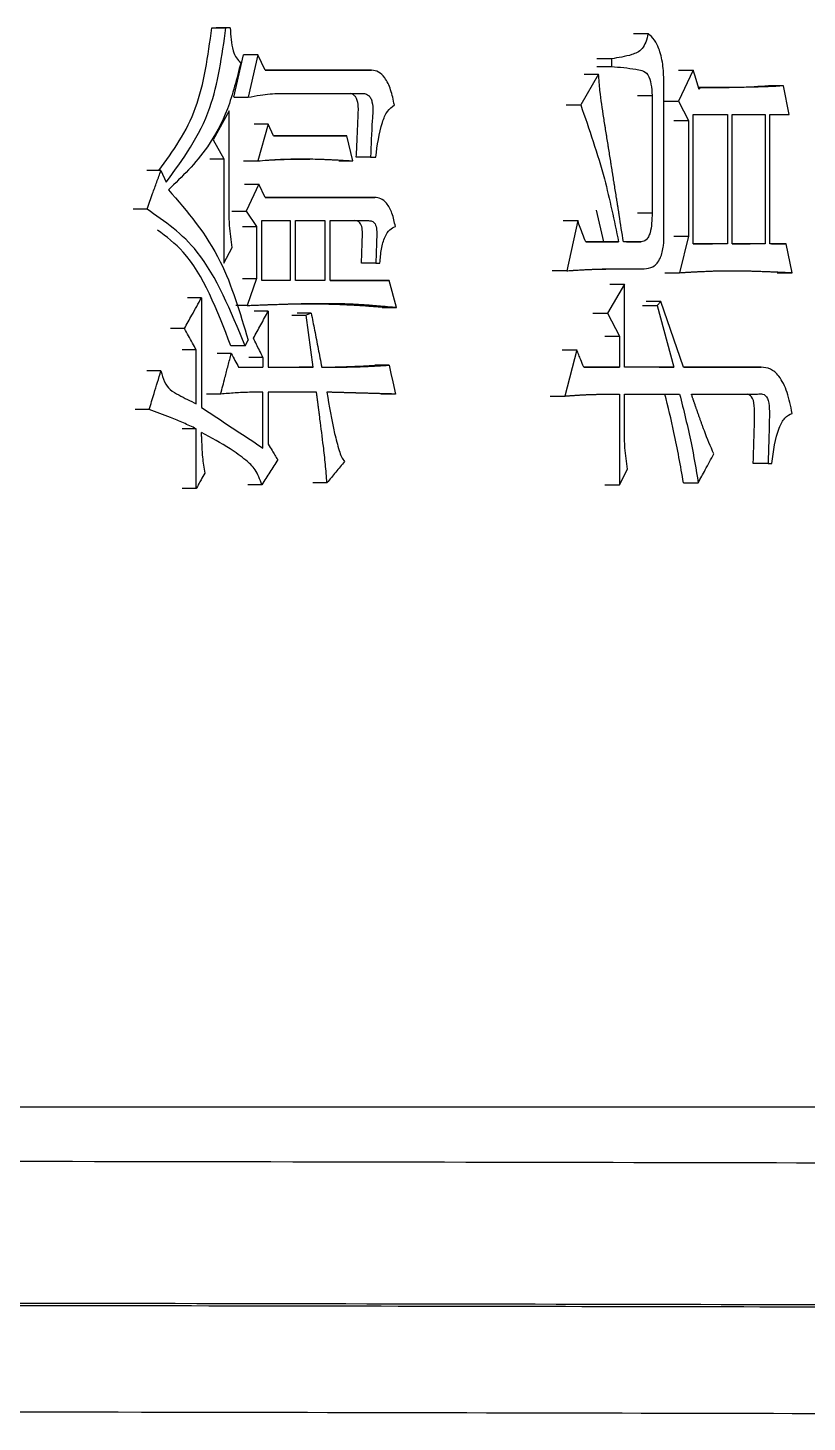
# Model space of a CAD drawing. Header units: millimetres. Extents: x 2451 to 4400, y 944 to 2322.
# Drawn here: x 3331.32 to 3335.7, y 1141.1 to 1148.92 of the extents above; entities that cross this region are included whole.
import ezdxf

# ---------------------------------------------------------------- set-up
doc = ezdxf.new("R2010")
doc.units = ezdxf.units.MM

msp = doc.modelspace()

# ---------------------------------------------------------------- linework, layer by layer
at = {"color": 7, "linetype": 'Continuous', "lineweight": 25}
for p, q in [((3332.3554, 1148.9199), (3332.4344, 1148.9199)), ((3332.4582, 1148.9199), (3332.3792, 1148.9199)), ((3332.4582, 1148.9199), (3332.4344, 1148.9199)), ((3334.7223, 1148.8875), (3334.8045, 1148.8875)), ((3332.4796, 1148.5305), (3332.5329, 1148.7685)), ((3332.6125, 1148.7685), (3332.5333, 1148.7685)), ((3332.6125, 1148.7685), (3332.5592, 1148.5305)), ((3332.6539, 1148.6819), (3332.6125, 1148.7685)), ((3334.599, 1148.7468), (3334.5171, 1148.7468)), ((3334.599, 1148.7468), (3334.599, 1148.7036)), ((3333.252, 1148.6819), (3332.6539, 1148.6819)), ((3332.6539, 1148.6819), (3333.1715, 1148.6819)), ((3333.172, 1148.6819), (3333.252, 1148.6819)), ((3334.5265, 1148.6603), (3334.4258, 1148.4873)), ((3334.4447, 1148.6603), (3334.5265, 1148.6603)), ((3334.5171, 1148.7036), (3334.599, 1148.7036)), ((3334.9754, 1148.6819), (3335.058, 1148.6819)), ((3335.058, 1148.6819), (3334.9756, 1148.5089)), ((3334.8929, 1147.7733), (3334.8929, 1148.6062)), ((3335.0964, 1148.5846), (3335.0876, 1148.5846)), ((3335.0964, 1148.5846), (3335.0909, 1148.5738)), ((3335.5639, 1148.5954), (3335.4804, 1148.5954)), ((3335.5962, 1148.4332), (3335.5639, 1148.5954)), ((3332.48, 1148.5305), (3332.5592, 1148.5305)), ((3332.7366, 1148.5521), (3333.2113, 1148.5521)), ((3334.7444, 1148.5412), (3334.8266, 1148.5412)), ((3334.8266, 1148.5412), (3334.8266, 1147.8815)), ((3334.8931, 1148.5089), (3334.9756, 1148.5089)), ((3334.9756, 1148.5089), (3335.0306, 1148.4007)), ((3332.4523, 1148.4547), (3332.3629, 1148.2925)), ((3332.4522, 1147.9031), (3332.4523, 1148.4547)), ((3334.3441, 1148.4873), (3334.4258, 1148.4873)), ((3335.058, 1147.7084), (3335.058, 1148.4331)), ((3335.058, 1148.4331), (3335.2494, 1148.4331)), ((3335.2494, 1148.4331), (3335.2494, 1147.7084)), ((3335.2767, 1147.7084), (3335.2767, 1148.4331)), ((3335.2767, 1148.4331), (3335.4613, 1148.4331)), ((3335.4613, 1148.4331), (3335.4613, 1147.7084)), ((3335.4883, 1148.4331), (3335.5962, 1148.4332)), ((3335.4883, 1147.7084), (3335.4883, 1148.4331)), ((3332.6717, 1148.379), (3332.5924, 1148.379)), ((3332.6717, 1148.379), (3332.6125, 1148.1735)), ((3332.7012, 1148.3141), (3332.6717, 1148.379)), ((3334.948, 1148.4007), (3335.0306, 1148.4007)), ((3335.0306, 1148.4007), (3335.0306, 1147.7517)), ((3332.3629, 1148.2925), (3332.4225, 1148.1843)), ((3333.0324, 1148.3141), (3333.1122, 1148.3141)), ((3333.1472, 1148.1735), (3333.1122, 1148.3141)), ((3332.3435, 1148.1843), (3332.4225, 1148.1843)), ((3332.4225, 1148.1843), (3332.4225, 1147.6002)), ((3333.2462, 1148.1951), (3333.1662, 1148.1951)), ((3333.2462, 1148.1951), (3333.2753, 1148.1951)), ((3332.0695, 1148.1194), (3331.991, 1148.1194)), ((3332.0695, 1148.1194), (3332.0996, 1148.0545)), ((3332.5333, 1148.1735), (3332.6125, 1148.1735)), ((3333.0673, 1148.1735), (3333.1472, 1148.1735)), ((3332.5392, 1148.0437), (3332.6184, 1148.0437)), ((3332.6184, 1148.0437), (3332.5473, 1147.8922)), ((3332.6539, 1147.968), (3332.6184, 1148.0437)), ((3333.2694, 1147.968), (3332.6539, 1147.968)), ((3332.6539, 1147.968), (3333.189, 1147.968)), ((3333.1894, 1147.968), (3333.2694, 1147.968)), ((3331.9913, 1147.9031), (3331.9128, 1147.9031)), ((3332.4681, 1147.8922), (3332.5473, 1147.8922)), ((3332.5473, 1147.8922), (3332.6066, 1147.8057)), ((3334.5557, 1147.7192), (3334.5144, 1147.897)), ((3334.7444, 1147.8815), (3334.8266, 1147.8815)), ((3332.5274, 1147.8057), (3332.6066, 1147.8057)), ((3332.6066, 1147.8057), (3332.6066, 1147.5136)), ((3332.6362, 1147.5028), (3332.6362, 1147.8382)), ((3332.6362, 1147.8382), (3332.7956, 1147.8382)), ((3332.7956, 1147.8382), (3332.7956, 1147.5028)), ((3332.825, 1147.5028), (3332.825, 1147.8382)), ((3332.825, 1147.8382), (3332.9894, 1147.8382)), ((3332.9894, 1147.8382), (3332.9894, 1147.5028)), ((3333.0187, 1147.8382), (3333.2346, 1147.8382)), ((3333.0187, 1147.5028), (3333.0187, 1147.8382)), ((3333.1547, 1147.8382), (3333.2347, 1147.8382)), ((3334.3273, 1147.8382), (3334.4089, 1147.8382)), ((3334.4089, 1147.8382), (3334.3472, 1147.5569)), ((3334.6379, 1147.7192), (3334.4537, 1147.7192)), ((3334.4537, 1147.7192), (3334.5557, 1147.7192)), ((3334.556, 1147.7192), (3334.6379, 1147.7192)), ((3334.7657, 1147.7192), (3334.6658, 1147.7192)), ((3334.6836, 1147.7192), (3334.7657, 1147.7192)), ((3334.948, 1147.7517), (3335.0306, 1147.7517)), ((3335.0306, 1147.7517), (3334.9811, 1147.5461)), ((3332.4225, 1147.6002), (3332.4701, 1147.6867)), ((3335.2494, 1147.7084), (3335.058, 1147.7084)), ((3335.058, 1147.7084), (3335.1664, 1147.7084)), ((3335.2494, 1147.7084), (3335.1666, 1147.7084)), ((3335.4613, 1147.7084), (3335.2767, 1147.7084)), ((3335.2767, 1147.7084), (3335.3779, 1147.7084)), ((3335.4613, 1147.7084), (3335.3781, 1147.7084)), ((3335.58, 1147.7084), (3335.4883, 1147.7084)), ((3335.4967, 1147.7084), (3335.58, 1147.7084)), ((3335.6123, 1147.5461), (3335.58, 1147.7084)), ((3333.2752, 1147.6002), (3333.1952, 1147.6002)), ((3333.2752, 1147.6002), (3333.2985, 1147.6002)), ((3334.3472, 1147.5569), (3334.2656, 1147.5569)), ((3334.6999, 1147.5678), (3334.7823, 1147.5678)), ((3332.5273, 1147.5136), (3332.6066, 1147.5136)), ((3332.6066, 1147.5136), (3332.5532, 1147.3622)), ((3332.7956, 1147.5028), (3332.6362, 1147.5028)), ((3332.7956, 1147.5028), (3332.7161, 1147.5028)), ((3332.9894, 1147.5028), (3332.825, 1147.5028)), ((3332.9894, 1147.5028), (3332.9097, 1147.5028)), ((3333.3507, 1147.5028), (3333.0187, 1147.5028)), ((3333.0187, 1147.5028), (3333.2701, 1147.5028)), ((3333.2705, 1147.5028), (3333.3507, 1147.5028)), ((3333.3912, 1147.3514), (3333.3507, 1147.5028)), ((3334.6714, 1147.4812), (3334.5767, 1147.319)), ((3334.5894, 1147.4812), (3334.6714, 1147.4812)), ((3334.6713, 1147.0161), (3334.6714, 1147.4812)), ((3334.8986, 1147.5461), (3334.9811, 1147.5461)), ((3335.529, 1147.5461), (3335.6123, 1147.5461)), ((3332.2973, 1147.4055), (3332.2184, 1147.4055)), ((3332.2973, 1147.4055), (3332.2973, 1146.7889)), ((3332.5532, 1147.3622), (3332.4898, 1147.3622)), ((3332.6717, 1147.3298), (3332.5924, 1147.3298)), ((3332.6717, 1147.3298), (3332.6716, 1147.016)), ((3333.3106, 1147.3514), (3333.2431, 1147.3571)), ((3333.311, 1147.3514), (3333.3912, 1147.3514)), ((3334.772, 1147.3622), (3334.8543, 1147.3622)), ((3334.8764, 1147.3839), (3334.7941, 1147.3839)), ((3334.8764, 1147.3839), (3334.8543, 1147.3622)), ((3334.8543, 1147.3622), (3334.948, 1147.0161)), ((3335.0031, 1147.0161), (3334.8764, 1147.3839)), ((3332.8043, 1147.3081), (3332.8838, 1147.3081)), ((3332.9132, 1147.3189), (3332.8336, 1147.3189)), ((3332.9132, 1147.3189), (3332.8838, 1147.3081)), ((3334.4948, 1147.319), (3334.5767, 1147.319)), ((3334.5767, 1147.319), (3334.6435, 1147.1891)), ((3332.2015, 1147.2324), (3332.1228, 1147.2324)), ((3332.5414, 1147.135), (3332.5591, 1147.1675)), ((3334.5616, 1147.1891), (3334.6435, 1147.1891)), ((3334.6435, 1147.1891), (3334.6435, 1147.0161)), ((3332.2674, 1147.1134), (3332.1886, 1147.1134)), ((3332.2674, 1146.8105), (3332.2674, 1147.1134)), ((3332.4641, 1147.0918), (3332.3851, 1147.0918)), ((3334.3217, 1147.1134), (3334.4033, 1147.1134)), ((3334.4033, 1147.1134), (3334.3359, 1146.8538)), ((3332.5057, 1147.016), (3332.6421, 1147.016)), ((3332.6421, 1147.0701), (3332.5628, 1147.0701)), ((3332.5628, 1147.016), (3332.6421, 1147.016)), ((3332.6421, 1147.0701), (3332.6421, 1147.016)), ((3332.6716, 1147.016), (3332.9249, 1147.0161)), ((3332.9249, 1147.0161), (3332.8453, 1147.0161)), ((3333.3507, 1147.0269), (3333.2701, 1147.0269)), ((3334.6435, 1147.0161), (3334.4425, 1147.0161)), ((3334.4425, 1147.0161), (3334.5613, 1147.0161)), ((3334.5616, 1147.0161), (3334.6435, 1147.0161)), ((3334.948, 1147.0161), (3334.6713, 1147.0161)), ((3334.8656, 1147.0161), (3334.948, 1147.0161)), ((3335.4396, 1147.0161), (3335.0031, 1147.0161)), ((3335.0031, 1147.0161), (3335.3563, 1147.0161)), ((3335.3565, 1147.0161), (3335.4396, 1147.0161)), ((3332.0695, 1146.9944), (3331.9906, 1146.9944)), ((3332.4046, 1146.8646), (3332.3257, 1146.8646)), ((3332.6421, 1146.5617), (3332.6421, 1146.8754)), ((3332.9425, 1146.8754), (3332.6716, 1146.8754)), ((3332.6716, 1146.8754), (3332.6716, 1146.5834)), ((3333.3854, 1146.8646), (3333.3052, 1146.8646)), ((3334.2544, 1146.8538), (3334.3359, 1146.8538)), ((3334.6435, 1146.8646), (3334.6435, 1146.3562)), ((3334.6713, 1146.8646), (3334.9811, 1146.8646)), ((3334.6713, 1146.6591), (3334.6713, 1146.8646)), ((3335.047, 1146.8646), (3335.4179, 1146.8646)), ((3335.3346, 1146.8646), (3335.4179, 1146.8646)), ((3332.0034, 1146.7781), (3331.9248, 1146.7781)), ((3332.2674, 1146.6699), (3332.1886, 1146.6699)), ((3332.2674, 1146.3346), (3332.2674, 1146.6699)), ((3332.2973, 1146.6266), (3332.2973, 1146.6483)), ((3335.4775, 1146.4752), (3335.3943, 1146.4752)), ((3335.4775, 1146.4752), (3335.4991, 1146.4752)), ((3334.6435, 1146.3562), (3334.688, 1146.4428)), ((3332.2674, 1146.3346), (3332.1886, 1146.3346)), ((3332.6362, 1146.3562), (3332.5569, 1146.3562)), ((3333.0011, 1146.367), (3332.9214, 1146.367)), ((3334.5616, 1146.3562), (3334.6435, 1146.3562)), ((3335.0026, 1146.367), (3335.0854, 1146.367))]:
    msp.add_line(p, q, dxfattribs=at)
at = {"color": 7, "linetype": 'Continuous', "lineweight": 25, "flags": 128}
for points in [[(3335.0909, 1148.5738), (3335.0776, 1148.6177), (3335.0678, 1148.6498), (3335.058, 1148.6819)], [(3332.9249, 1147.0161), (3332.9112, 1147.1134), (3332.8975, 1147.2108), (3332.8838, 1147.3081)], [(3332.5414, 1147.135), (3332.5061, 1147.135), (3332.4839, 1147.135), (3332.4622, 1147.135)], [(3333.3507, 1147.0269), (3333.3608, 1146.9799), (3333.3708, 1146.9328), (3333.3854, 1146.8646)]]:
    msp.add_lwpolyline(points, dxfattribs=at)
at = {"color": 7, "linetype": 'Continuous', "lineweight": 25}
for points, knots in [([(3332.0585, 1148.1194), (3332.1366, 1148.2278), (3332.2903, 1148.4408), (3332.3337, 1148.762), (3332.355, 1148.9199)], [0, 0, 0, 0, 0.5085385, 1, 1, 1, 1]), ([(3332.0996, 1148.0545), (3332.1932, 1148.1819), (3332.3631, 1148.4131), (3332.4123, 1148.7628), (3332.4344, 1148.9199)], [0, 0, 0, 0, 0.550671, 1, 1, 1, 1]), ([(3332.355, 1148.9199), (3332.3594, 1148.9199), (3332.3674, 1148.9199), (3332.3753, 1148.9199), (3332.3788, 1148.9199)], [0, 0, 0, 0, 0.56, 1, 1, 1, 1]), ([(3332.4582, 1148.9199), (3332.4611, 1148.8758), (3332.4651, 1148.815), (3332.491, 1148.7481), (3332.5088, 1148.7327), (3332.5176, 1148.7252)], [0, 0, 0, 0, 0.571542, 0.789948, 1, 1, 1, 1]), ([(3334.8045, 1148.8875), (3334.8006, 1148.8712), (3334.7928, 1148.8391), (3334.7637, 1148.7883), (3334.6949, 1148.7609), (3334.637, 1148.7524), (3334.599, 1148.7468)], [0, 0, 0, 0, 0.1278182, 0.252018, 0.5084072, 1, 1, 1, 1]), ([(3334.8929, 1148.6062), (3334.8921, 1148.6393), (3334.8904, 1148.7049), (3334.8721, 1148.7912), (3334.8415, 1148.8545), (3334.8167, 1148.8766), (3334.8045, 1148.8875)], [0, 0, 0, 0, 0.288794, 0.57293, 0.789593, 1, 1, 1, 1]), ([(3332.5176, 1148.7252), (3332.4955, 1148.6357), (3332.4518, 1148.4587), (3332.3137, 1148.2052), (3332.1878, 1148.0844), (3332.1116, 1148.0112)], [0, 0, 0, 0, 0.288018, 0.569196, 1, 1, 1, 1]), ([(3333.3797, 1148.4872), (3333.3737, 1148.516), (3333.3619, 1148.5729), (3333.331, 1148.6393), (3333.2917, 1148.677), (3333.2652, 1148.6803), (3333.252, 1148.6819)], [0, 0, 0, 0, 0.291495, 0.574413, 0.789057, 1, 1, 1, 1]), ([(3334.6658, 1147.7192), (3334.6578, 1147.7694), (3334.6489, 1147.8259), (3334.639, 1147.8887), (3334.6365, 1147.9044), (3334.634, 1147.9201), (3334.632, 1147.9326), (3334.6295, 1147.9483), (3334.626, 1147.9703), (3334.6211, 1148.0017), (3334.6161, 1148.0331), (3334.6111, 1148.0644), (3334.6071, 1148.0895), (3334.6021, 1148.1209), (3334.5981, 1148.146), (3334.5912, 1148.19), (3334.5852, 1148.2276), (3334.5782, 1148.2715), (3334.5741, 1148.2966), (3334.5691, 1148.328), (3334.5651, 1148.3531), (3334.5601, 1148.3845), (3334.549, 1148.4535), (3334.5346, 1148.5467), (3334.5287, 1148.6294), (3334.5265, 1148.6603)], [0, 0, 0, 0, 0.1607092, 0.1807979, 0.2008865, 0.2109308, 0.2310195, 0.2410638, 0.2611525, 0.3013298, 0.3415071, 0.3615958, 0.4017731, 0.4218617, 0.462039, 0.4821277, 0.5624823, 0.582571, 0.6227483, 0.6428369, 0.6830142, 0.7031029, 0.7432802, 0.9040946, 1, 1, 1, 1]), ([(3334.599, 1148.7036), (3334.6445, 1148.6993), (3334.7017, 1148.6939), (3334.7694, 1148.6823), (3334.8049, 1148.663), (3334.8224, 1148.6035), (3334.8252, 1148.5622), (3334.8266, 1148.5412)], [0, 0, 0, 0, 0.489877, 0.617073, 0.743751, 0.869803, 1, 1, 1, 1]), ([(3335.0883, 1148.5848), (3335.094, 1148.5848), (3335.1312, 1148.5849), (3335.1761, 1148.5853), (3335.2466, 1148.5861), (3335.3405, 1148.5871), (3335.426, 1148.5922), (3335.4804, 1148.5954)], [0, 0, 0, 0, 0.04313, 0.282312, 0.342107, 0.58129, 1, 1, 1, 1]), ([(3335.5639, 1148.5954), (3335.562, 1148.5952), (3335.5582, 1148.5949), (3335.5526, 1148.5944), (3335.545, 1148.5938), (3335.5375, 1148.5932), (3335.53, 1148.5926), (3335.5243, 1148.5922), (3335.5168, 1148.5916), (3335.5092, 1148.5911), (3335.496, 1148.5904), (3335.4714, 1148.5896), (3335.4185, 1148.5879), (3335.3578, 1148.5863), (3335.3045, 1148.5858), (3335.2779, 1148.5855), (3335.2626, 1148.5854), (3335.2512, 1148.5853), (3335.2417, 1148.5852), (3335.2321, 1148.5851), (3335.2245, 1148.5851), (3335.2169, 1148.585), (3335.2093, 1148.585), (3335.2016, 1148.5849), (3335.194, 1148.5849), (3335.1882, 1148.5849), (3335.1806, 1148.5848), (3335.173, 1148.5848), (3335.1653, 1148.5848), (3335.1577, 1148.5848), (3335.15, 1148.5847), (3335.1424, 1148.5847), (3335.1366, 1148.5847), (3335.1318, 1148.5847), (3335.1271, 1148.5847), (3335.1232, 1148.5847), (3335.1194, 1148.5846), (3335.1165, 1148.5846), (3335.1127, 1148.5846), (3335.1089, 1148.5846), (3335.105, 1148.5846), (3335.1012, 1148.5846), (3335.0983, 1148.5846), (3335.0964, 1148.5846)], [0, 0, 0, 0, 0.012194, 0.024389, 0.036583, 0.060972, 0.073167, 0.085361, 0.097556, 0.121945, 0.134139, 0.182918, 0.280473, 0.475585, 0.573141, 0.621919, 0.646308, 0.670697, 0.695086, 0.70728, 0.731669, 0.743863, 0.756058, 0.780447, 0.792641, 0.804836, 0.81703, 0.841419, 0.853613, 0.865808, 0.890197, 0.902391, 0.914586, 0.92678, 0.932877, 0.945072, 0.951169, 0.957266, 0.963363, 0.975558, 0.981655, 0.987752, 1, 1, 1, 1]), ([(3332.5592, 1148.5305), (3332.5819, 1148.5347), (3332.6227, 1148.5424), (3332.6819, 1148.55), (3332.7184, 1148.5514), (3332.7366, 1148.5521)], [0, 0, 0, 0, 0.38409, 0.691775, 1, 1, 1, 1]), ([(3333.1657, 1148.1951), (3333.168, 1148.2334), (3333.1725, 1148.3107), (3333.175, 1148.4017), (3333.1785, 1148.4654), (3333.1761, 1148.4986), (3333.1686, 1148.5225), (3333.158, 1148.5395), (3333.1447, 1148.5475), (3333.1353, 1148.5507), (3333.1309, 1148.5522)], [0, 0, 0, 0, 0.286968, 0.580596, 0.680153, 0.764019, 0.826522, 0.878176, 0.943989, 1, 1, 1, 1]), ([(3333.2113, 1148.5522), (3333.2193, 1148.5497), (3333.2322, 1148.5456), (3333.2472, 1148.5273), (3333.2629, 1148.481), (3333.2521, 1148.3636), (3333.2485, 1148.2621), (3333.2462, 1148.1951)], [0, 0, 0, 0, 0.101343, 0.162893, 0.226662, 0.489518, 1, 1, 1, 1]), ([(3333.2753, 1148.1951), (3333.2844, 1148.2618), (3333.2969, 1148.3538), (3333.3378, 1148.4561), (3333.3659, 1148.477), (3333.3797, 1148.4872)], [0, 0, 0, 0, 0.5719863, 0.7904957, 1, 1, 1, 1]), ([(3334.4258, 1148.4873), (3334.4732, 1148.3514), (3334.5584, 1148.1073), (3334.6135, 1147.8384), (3334.6379, 1147.7192)], [0, 0, 0, 0, 0.5565668, 1, 1, 1, 1]), ([(3333.1122, 1148.3141), (3333.0128, 1148.3141), (3332.8763, 1148.3141), (3332.7386, 1148.3141), (3332.7012, 1148.3141)], [0, 0, 0, 0, 0.728341, 1, 1, 1, 1]), ([(3332.7012, 1148.3141), (3332.7747, 1148.3141), (3332.8854, 1148.3141), (3332.9951, 1148.3141), (3333.0319, 1148.3141)], [0, 0, 0, 0, 0.664139, 1, 1, 1, 1]), ([(3332.6125, 1148.1735), (3332.6309, 1148.1749), (3332.6584, 1148.1771), (3332.6906, 1148.1793), (3332.7066, 1148.1803), (3332.7227, 1148.1813), (3332.7708, 1148.1838), (3332.8349, 1148.1854), (3332.908, 1148.1848), (3332.9467, 1148.1838), (3332.9695, 1148.1829), (3332.9763, 1148.1827), (3332.9854, 1148.1823), (3332.9945, 1148.1819), (3333.0036, 1148.1815), (3333.0105, 1148.1812), (3333.0173, 1148.1809), (3333.0264, 1148.1805), (3333.0355, 1148.18), (3333.0445, 1148.1795), (3333.0514, 1148.1792), (3333.0604, 1148.1787), (3333.0695, 1148.1782), (3333.0809, 1148.1775), (3333.0922, 1148.1768), (3333.1058, 1148.176), (3333.1242, 1148.1749), (3333.138, 1148.1741), (3333.1472, 1148.1735)], [0, 0, 0, 0, 0.10244, 0.15366, 0.17927, 0.192075, 0.243295, 0.448194, 0.550635, 0.653077, 0.665882, 0.678687, 0.691492, 0.717102, 0.729907, 0.742712, 0.755517, 0.768321, 0.793931, 0.806736, 0.819541, 0.832346, 0.857956, 0.870761, 0.896371, 0.921981, 0.947591, 1, 1, 1, 1]), ([(3332.6995, 1148.1798), (3332.7007, 1148.1799), (3332.7097, 1148.1802), (3332.7981, 1148.1838), (3332.8535, 1148.1835), (3332.8918, 1148.1829), (3332.8998, 1148.1826), (3332.9047, 1148.1824)], [0, 0, 0, 0, 0.061722, 0.491152, 0.7307935, 0.8351844, 1, 1, 1, 1]), ([(3331.9913, 1147.9031), (3332.0018, 1147.9321), (3332.0201, 1147.9827), (3332.0462, 1148.0548), (3332.0618, 1148.0979), (3332.0695, 1148.1194)], [0, 0, 0, 0, 0.402386, 0.701193, 1, 1, 1, 1]), ([(3332.1116, 1148.0112), (3332.2178, 1147.8888), (3332.4104, 1147.6666), (3332.5131, 1147.3221), (3332.5591, 1147.1675)], [0, 0, 0, 0, 0.551113, 1, 1, 1, 1]), ([(3333.3854, 1147.8057), (3333.3801, 1147.8311), (3333.3695, 1147.8809), (3333.3398, 1147.936), (3333.3043, 1147.9646), (3333.281, 1147.9669), (3333.2694, 1147.968)], [0, 0, 0, 0, 0.291879, 0.573778, 0.788361, 1, 1, 1, 1]), ([(3332.5414, 1147.135), (3332.4619, 1147.3305), (3332.3224, 1147.6736), (3332.091, 1147.834), (3331.9913, 1147.9031)], [0, 0, 0, 0, 0.5695969, 1, 1, 1, 1]), ([(3332.4701, 1147.6867), (3332.464, 1147.7278), (3332.4535, 1147.799), (3332.4526, 1147.8721), (3332.4522, 1147.9031)], [0, 0, 0, 0, 0.576908, 1, 1, 1, 1]), ([(3334.8266, 1147.8815), (3334.8257, 1147.8424), (3334.8246, 1147.7934), (3334.8063, 1147.7459), (3334.7901, 1147.7234), (3334.7752, 1147.7208), (3334.7657, 1147.7192)], [0, 0, 0, 0, 0.51629, 0.647429, 0.774862, 1, 1, 1, 1]), ([(3333.1947, 1147.6002), (3333.197, 1147.6495), (3333.1997, 1147.7117), (3333.2014, 1147.7859), (3333.1931, 1147.8224), (3333.1733, 1147.8367), (3333.1604, 1147.8377), (3333.1541, 1147.8382)], [0, 0, 0, 0, 0.513666, 0.647616, 0.773872, 0.888864, 1, 1, 1, 1]), ([(3333.2346, 1147.8382), (3333.2409, 1147.8377), (3333.2538, 1147.8367), (3333.2736, 1147.8224), (3333.2819, 1147.7859), (3333.2802, 1147.7117), (3333.2775, 1147.6495), (3333.2752, 1147.6002)], [0, 0, 0, 0, 0.111245, 0.226323, 0.352571, 0.486481, 1, 1, 1, 1]), ([(3333.2985, 1147.6002), (3333.3008, 1147.6263), (3333.3054, 1147.6781), (3333.3232, 1147.7449), (3333.352, 1147.7909), (3333.3744, 1147.8008), (3333.3854, 1147.8057)], [0, 0, 0, 0, 0.2904, 0.575151, 0.790821, 1, 1, 1, 1]), ([(3334.4537, 1147.7192), (3334.4485, 1147.7331), (3334.4384, 1147.7599), (3334.4235, 1147.7996), (3334.4138, 1147.8253), (3334.4089, 1147.8382)], [0, 0, 0, 0, 0.350984, 0.675491, 1, 1, 1, 1]), ([(3332.4618, 1147.135), (3332.3851, 1147.3357), (3332.2788, 1147.6139), (3332.0998, 1147.748), (3332.0499, 1147.7854)], [0, 0, 0, 0, 0.72121, 1, 1, 1, 1]), ([(3334.7823, 1147.5678), (3334.799, 1147.5692), (3334.8325, 1147.5722), (3334.8754, 1147.6203), (3334.8927, 1147.6977), (3334.8928, 1147.7479), (3334.8929, 1147.7733)], [0, 0, 0, 0, 0.26803, 0.540931, 0.767912, 1, 1, 1, 1]), ([(3334.3472, 1147.5569), (3334.3515, 1147.5572), (3334.358, 1147.5576), (3334.3667, 1147.5582), (3334.3732, 1147.5586), (3334.3797, 1147.559), (3334.3862, 1147.5594), (3334.3927, 1147.5598), (3334.4013, 1147.5603), (3334.4122, 1147.5609), (3334.4251, 1147.5617), (3334.4381, 1147.5624), (3334.4641, 1147.5638), (3334.49, 1147.5649), (3334.5159, 1147.5659), (3334.5288, 1147.5663), (3334.5418, 1147.5666), (3334.5547, 1147.5669), (3334.5676, 1147.5672), (3334.5849, 1147.5675), (3334.6021, 1147.5678), (3334.6193, 1147.5679), (3334.6322, 1147.568), (3334.6451, 1147.5681), (3334.658, 1147.5682), (3334.6687, 1147.5682), (3334.6773, 1147.5682), (3334.6837, 1147.5682), (3334.6902, 1147.5682), (3334.6966, 1147.5682), (3334.703, 1147.5682), (3334.7095, 1147.5681), (3334.7159, 1147.5681), (3334.7223, 1147.5681), (3334.7309, 1147.568), (3334.7395, 1147.568), (3334.7481, 1147.568), (3334.7545, 1147.5679), (3334.7598, 1147.5679), (3334.7641, 1147.5679), (3334.7673, 1147.5678), (3334.7705, 1147.5678), (3334.7737, 1147.5678), (3334.7777, 1147.5678), (3334.7805, 1147.5678), (3334.7823, 1147.5678)], [0, 0, 0, 0, 0.0297, 0.04455, 0.0594, 0.07425, 0.0891, 0.10395, 0.1188, 0.1485, 0.1782, 0.2079, 0.237599, 0.3564, 0.3861, 0.4158, 0.4455, 0.4752, 0.5049, 0.5346, 0.594, 0.6237, 0.6534, 0.6831, 0.7128, 0.742499, 0.757349, 0.772199, 0.787049, 0.801899, 0.816749, 0.831599, 0.846449, 0.861299, 0.876149, 0.905849, 0.920699, 0.935549, 0.950399, 0.957824, 0.965249, 0.972674, 0.980099, 0.987524, 1, 1, 1, 1]), ([(3334.4576, 1147.5634), (3334.4981, 1147.5648), (3334.56, 1147.567), (3334.6444, 1147.5677), (3334.681, 1147.5678), (3334.695, 1147.5678), (3334.6975, 1147.5678), (3334.6972, 1147.5678), (3334.6971, 1147.5678)], [0, 0, 0, 0, 0.522535, 0.798849, 0.953458, 0.983824, 0.997934, 1, 1, 1, 1]), ([(3334.9811, 1147.5461), (3334.9853, 1147.5464), (3334.9917, 1147.5467), (3335.0002, 1147.5472), (3335.0066, 1147.5476), (3335.013, 1147.548), (3335.0194, 1147.5483), (3335.0257, 1147.5487), (3335.0321, 1147.5491), (3335.0385, 1147.5494), (3335.0449, 1147.5498), (3335.0512, 1147.5501), (3335.0576, 1147.5505), (3335.064, 1147.5508), (3335.0703, 1147.5511), (3335.0767, 1147.5515), (3335.0831, 1147.5518), (3335.0894, 1147.5521), (3335.0979, 1147.5525), (3335.1085, 1147.553), (3335.1212, 1147.5536), (3335.1339, 1147.5541), (3335.1466, 1147.5546), (3335.1593, 1147.5551), (3335.172, 1147.5555), (3335.1847, 1147.5559), (3335.2101, 1147.5565), (3335.2354, 1147.5569), (3335.2607, 1147.557), (3335.2734, 1147.557), (3335.2902, 1147.557), (3335.3113, 1147.5568), (3335.3365, 1147.5565), (3335.3618, 1147.556), (3335.387, 1147.5554), (3335.4079, 1147.5548), (3335.4289, 1147.5541), (3335.4457, 1147.5535), (3335.4624, 1147.5529), (3335.475, 1147.5524), (3335.4875, 1147.5519), (3335.498, 1147.5514), (3335.5063, 1147.5511), (3335.5126, 1147.5508), (3335.5189, 1147.5505), (3335.5252, 1147.5502), (3335.5314, 1147.55), (3335.5377, 1147.5497), (3335.5439, 1147.5494), (3335.5502, 1147.5491), (3335.5565, 1147.5488), (3335.5627, 1147.5485), (3335.569, 1147.5482), (3335.5742, 1147.548), (3335.5784, 1147.5478), (3335.5815, 1147.5476), (3335.5846, 1147.5475), (3335.5877, 1147.5473), (3335.5909, 1147.5472), (3335.594, 1147.547), (3335.5971, 1147.5469), (3335.6002, 1147.5467), (3335.6034, 1147.5466), (3335.6074, 1147.5464), (3335.6104, 1147.5462), (3335.6123, 1147.5461)], [0, 0, 0, 0, 0.020012, 0.030018, 0.040024, 0.050031, 0.060037, 0.070043, 0.080049, 0.090055, 0.100061, 0.110067, 0.120073, 0.130079, 0.140086, 0.150092, 0.160098, 0.170104, 0.18011, 0.200122, 0.220134, 0.240147, 0.260159, 0.280171, 0.300183, 0.320196, 0.340208, 0.420258, 0.44027, 0.460282, 0.480294, 0.520319, 0.560343, 0.600368, 0.640392, 0.680417, 0.700429, 0.740454, 0.760466, 0.780478, 0.80049, 0.820502, 0.830509, 0.840515, 0.850521, 0.860527, 0.870533, 0.880539, 0.890545, 0.900551, 0.910557, 0.920564, 0.93057, 0.940576, 0.945579, 0.950582, 0.955585, 0.960588, 0.965591, 0.970594, 0.975597, 0.9806, 0.985603, 0.990606, 1, 1, 1, 1]), ([(3332.2015, 1147.2324), (3332.2154, 1147.2574), (3332.2382, 1147.2987), (3332.2701, 1147.3564), (3332.2882, 1147.3891), (3332.2973, 1147.4055)], [0, 0, 0, 0, 0.432644, 0.716322, 1, 1, 1, 1]), ([(3332.5532, 1147.3622), (3332.5585, 1147.3624), (3332.569, 1147.3628), (3332.5848, 1147.3634), (3332.6005, 1147.364), (3332.6163, 1147.3646), (3332.6294, 1147.3651), (3332.6425, 1147.3656), (3332.653, 1147.3659), (3332.6635, 1147.3663), (3332.6714, 1147.3666), (3332.6779, 1147.3668), (3332.6871, 1147.3672), (3332.6963, 1147.3675), (3332.7068, 1147.3678), (3332.7146, 1147.3681), (3332.7251, 1147.3685), (3332.7356, 1147.3688), (3332.7486, 1147.3692), (3332.7591, 1147.3696), (3332.7696, 1147.3699), (3332.7761, 1147.3701), (3332.7826, 1147.3703), (3332.7892, 1147.3705), (3332.7957, 1147.3706), (3332.8022, 1147.3708), (3332.8088, 1147.371), (3332.8153, 1147.3712), (3332.8218, 1147.3714), (3332.8283, 1147.3715), (3332.8349, 1147.3717), (3332.8414, 1147.3718), (3332.8479, 1147.372), (3332.8544, 1147.3721), (3332.8609, 1147.3723), (3332.8753, 1147.3726), (3332.93, 1147.3737), (3333.0028, 1147.3744), (3333.0754, 1147.3732), (3333.1117, 1147.3721), (3333.1324, 1147.3712), (3333.1479, 1147.3705), (3333.1634, 1147.3697), (3333.1789, 1147.3688), (3333.1918, 1147.368), (3333.2047, 1147.3672), (3333.2176, 1147.3663), (3333.2305, 1147.3653), (3333.2434, 1147.3644), (3333.2563, 1147.3634), (3333.2717, 1147.3621), (3333.2846, 1147.361), (3333.2974, 1147.3599), (3333.3103, 1147.3588), (3333.3231, 1147.3577), (3333.336, 1147.3565), (3333.3488, 1147.3553), (3333.3617, 1147.3541), (3333.3758, 1147.3528), (3333.3848, 1147.352), (3333.3912, 1147.3514)], [0, 0, 0, 0, 0.018603, 0.037206, 0.055809, 0.074412, 0.093015, 0.102316, 0.120919, 0.130221, 0.139522, 0.148824, 0.153474, 0.172077, 0.181379, 0.19068, 0.199982, 0.218585, 0.227886, 0.246489, 0.255791, 0.265092, 0.269743, 0.279044, 0.288346, 0.292997, 0.302298, 0.311599, 0.31625, 0.325552, 0.334853, 0.339504, 0.348805, 0.358107, 0.362758, 0.372059, 0.409265, 0.558092, 0.632505, 0.669711, 0.688314, 0.706917, 0.72552, 0.744123, 0.762726, 0.772028, 0.790631, 0.809233, 0.818535, 0.837138, 0.855741, 0.874344, 0.883645, 0.902248, 0.920851, 0.930153, 0.948756, 0.967359, 0.97666, 1, 1, 1, 1]), ([(3332.5888, 1147.1783), (3332.6026, 1147.2035), (3332.6303, 1147.254), (3332.6579, 1147.3045), (3332.6717, 1147.3298)], [0, 0, 0, 0, 0.5, 1, 1, 1, 1]), ([(3332.7626, 1147.3697), (3332.7626, 1147.3697), (3332.7626, 1147.3697), (3332.842, 1147.3717), (3332.9731, 1147.3723), (3333.1237, 1147.3662), (3333.2092, 1147.3608), (3333.2457, 1147.3582), (3333.2582, 1147.3573), (3333.2633, 1147.3569), (3333.263, 1147.3569), (3333.263, 1147.3569)], [0, 0, 0, 0, 0.005956, 0.09253, 0.479471, 0.775614, 0.898514, 0.970424, 0.985739, 0.999253, 1, 1, 1, 1]), ([(3332.9132, 1147.3189), (3332.9194, 1147.2869), (3332.9323, 1147.2204), (3332.9518, 1147.1194), (3332.9652, 1147.0505), (3332.9718, 1147.0161)], [0, 0, 0, 0, 0.317295, 0.658647, 1, 1, 1, 1]), ([(3332.2674, 1147.1134), (3332.2605, 1147.1259), (3332.2461, 1147.152), (3332.2241, 1147.1916), (3332.2091, 1147.2188), (3332.2015, 1147.2324)], [0, 0, 0, 0, 0.314652, 0.657325, 1, 1, 1, 1]), ([(3332.6421, 1147.0701), (3332.6357, 1147.0832), (3332.6236, 1147.1077), (3332.6058, 1147.1438), (3332.5945, 1147.1668), (3332.5888, 1147.1783)], [0, 0, 0, 0, 0.36195, 0.680974, 1, 1, 1, 1]), ([(3332.4046, 1146.8646), (3332.4127, 1146.8955), (3332.4267, 1146.9488), (3332.4465, 1147.0246), (3332.4583, 1147.0694), (3332.4641, 1147.0918)], [0, 0, 0, 0, 0.4083, 0.70415, 1, 1, 1, 1]), ([(3332.4641, 1147.0918), (3332.4711, 1147.0791), (3332.4849, 1147.0539), (3332.4988, 1147.0287), (3332.5057, 1147.016)], [0, 0, 0, 0, 0.5000008, 1, 1, 1, 1]), ([(3334.4425, 1147.0161), (3334.4371, 1147.0297), (3334.4278, 1147.0527), (3334.4147, 1147.0852), (3334.4071, 1147.104), (3334.4033, 1147.1134)], [0, 0, 0, 0, 0.419954, 0.709976, 1, 1, 1, 1]), ([(3332.9708, 1147.0163), (3332.9856, 1147.0163), (3333.0431, 1147.0164), (3333.143, 1147.0193), (3333.2277, 1147.0244), (3333.2701, 1147.0269)], [0, 0, 0, 0, 0.147579, 0.573728, 1, 1, 1, 1]), ([(3332.9718, 1147.0161), (3333.013, 1147.016), (3333.0555, 1147.016), (3333.1004, 1147.0165), (3333.1068, 1147.0166), (3333.1132, 1147.0167), (3333.1197, 1147.0168), (3333.1248, 1147.0169), (3333.1312, 1147.017), (3333.1363, 1147.0171), (3333.1427, 1147.0172), (3333.1479, 1147.0173), (3333.1543, 1147.0175), (3333.1607, 1147.0177), (3333.1709, 1147.018), (3333.1799, 1147.0182), (3333.1888, 1147.0186), (3333.1952, 1147.0188), (3333.2016, 1147.019), (3333.208, 1147.0193), (3333.2144, 1147.0196), (3333.2221, 1147.0199), (3333.2298, 1147.0202), (3333.2362, 1147.0205), (3333.2425, 1147.0208), (3333.2489, 1147.0212), (3333.2553, 1147.0215), (3333.2604, 1147.0217), (3333.2655, 1147.022), (3333.2706, 1147.0223), (3333.277, 1147.0226), (3333.2834, 1147.023), (3333.2898, 1147.0233), (3333.2961, 1147.0237), (3333.3102, 1147.0245), (3333.3288, 1147.0256), (3333.3448, 1147.0265), (3333.3507, 1147.0269)], [0, 0, 0, 0, 0.32454, 0.334682, 0.354966, 0.37525, 0.385391, 0.405675, 0.415817, 0.436101, 0.446242, 0.466526, 0.476668, 0.496952, 0.517235, 0.557803, 0.567945, 0.588228, 0.608512, 0.618654, 0.638938, 0.659221, 0.679505, 0.699789, 0.709931, 0.730214, 0.750498, 0.76064, 0.770782, 0.791065, 0.801207, 0.821491, 0.841775, 0.851916, 0.8722, 0.953335, 1, 1, 1, 1]), ([(3335.6123, 1146.7565), (3335.6044, 1146.797), (3335.5887, 1146.8766), (3335.5445, 1146.965), (3335.4915, 1147.0106), (3335.4568, 1147.0142), (3335.4396, 1147.0161)], [0, 0, 0, 0, 0.291847, 0.573788, 0.788346, 1, 1, 1, 1]), ([(3332.0034, 1146.7781), (3332.0126, 1146.8082), (3332.0282, 1146.8593), (3332.0503, 1146.9314), (3332.0631, 1146.9734), (3332.0695, 1146.9944)], [0, 0, 0, 0, 0.417909, 0.708955, 1, 1, 1, 1]), ([(3332.0695, 1146.9944), (3332.0754, 1146.9731), (3332.0868, 1146.9312), (3332.1234, 1146.8841), (3332.1694, 1146.8607), (3332.2181, 1146.8339), (3332.251, 1146.8183), (3332.2674, 1146.8105)], [0, 0, 0, 0, 0.178456, 0.349692, 0.567005, 0.783635, 1, 1, 1, 1]), ([(3332.6421, 1146.8754), (3332.6168, 1146.8754), (3332.5647, 1146.8753), (3332.4855, 1146.8714), (3332.4316, 1146.8669), (3332.4046, 1146.8646)], [0, 0, 0, 0, 0.320269, 0.660054, 1, 1, 1, 1]), ([(3333.0011, 1146.367), (3332.9986, 1146.4015), (3332.9936, 1146.4705), (3332.9796, 1146.5894), (3332.9681, 1146.6801), (3332.9603, 1146.74), (3332.9587, 1146.7526), (3332.9574, 1146.7621), (3332.9562, 1146.7715), (3332.9552, 1146.7794), (3332.9541, 1146.7873), (3332.9533, 1146.7936), (3332.9523, 1146.8014), (3332.9512, 1146.8093), (3332.9502, 1146.8172), (3332.9492, 1146.825), (3332.9481, 1146.8329), (3332.9471, 1146.8408), (3332.9461, 1146.8487), (3332.945, 1146.8565), (3332.9438, 1146.866), (3332.9429, 1146.8723), (3332.9425, 1146.8754)], [0, 0, 0, 0, 0.201249, 0.402512, 0.701241, 0.738586, 0.757258, 0.77593, 0.794603, 0.813275, 0.822611, 0.841284, 0.85062, 0.869292, 0.887965, 0.897301, 0.915973, 0.934645, 0.943982, 0.962654, 0.981327, 1, 1, 1, 1]), ([(3333.3854, 1146.8646), (3333.3836, 1146.8647), (3333.3808, 1146.8647), (3333.3771, 1146.8648), (3333.3734, 1146.865), (3333.3688, 1146.8651), (3333.3633, 1146.8652), (3333.3578, 1146.8654), (3333.3522, 1146.8656), (3333.3467, 1146.8657), (3333.3412, 1146.8659), (3333.3356, 1146.866), (3333.3301, 1146.8662), (3333.3245, 1146.8663), (3333.319, 1146.8665), (3333.3116, 1146.8667), (3333.3042, 1146.8669), (3333.2968, 1146.8671), (3333.2913, 1146.8673), (3333.2857, 1146.8674), (3333.2802, 1146.8676), (3333.2746, 1146.8677), (3333.2691, 1146.8679), (3333.2635, 1146.868), (3333.258, 1146.8682), (3333.2524, 1146.8684), (3333.2469, 1146.8685), (3333.2413, 1146.8687), (3333.2339, 1146.8689), (3333.2265, 1146.8691), (3333.2191, 1146.8693), (3333.2135, 1146.8694), (3333.208, 1146.8696), (3333.2024, 1146.8698), (3333.1968, 1146.8699), (3333.1913, 1146.8701), (3333.1857, 1146.8702), (3333.1801, 1146.8704), (3333.1746, 1146.8705), (3333.169, 1146.8707), (3333.1616, 1146.8709), (3333.1542, 1146.8711), (3333.1467, 1146.8713), (3333.1412, 1146.8715), (3333.1356, 1146.8716), (3333.13, 1146.8718), (3333.1244, 1146.872), (3333.1189, 1146.8721), (3333.1133, 1146.8723), (3333.1077, 1146.8724), (3333.1021, 1146.8726), (3333.0966, 1146.8727), (3333.091, 1146.8729), (3333.0835, 1146.8731), (3333.0761, 1146.8733), (3333.0686, 1146.8735), (3333.0631, 1146.8737), (3333.0575, 1146.8738), (3333.0519, 1146.874), (3333.0463, 1146.8742), (3333.0407, 1146.8743), (3333.0351, 1146.8745), (3333.0295, 1146.8746), (3333.0239, 1146.8748), (3333.0184, 1146.8749), (3333.0108, 1146.8752), (3333.005, 1146.8753), (3333.0011, 1146.8754)], [0, 0, 0, 0, 0.014477, 0.021715, 0.028953, 0.043429, 0.057906, 0.072382, 0.086858, 0.101335, 0.115811, 0.130287, 0.144764, 0.15924, 0.173716, 0.188193, 0.217145, 0.231622, 0.246098, 0.260574, 0.275051, 0.289527, 0.304003, 0.31848, 0.332956, 0.347432, 0.361908, 0.376385, 0.390861, 0.419814, 0.43429, 0.448766, 0.463243, 0.477719, 0.492195, 0.506672, 0.521148, 0.535624, 0.550101, 0.564577, 0.579053, 0.608006, 0.622482, 0.636959, 0.651435, 0.665911, 0.680388, 0.694864, 0.70934, 0.723817, 0.738293, 0.752769, 0.767246, 0.781722, 0.810675, 0.825151, 0.839627, 0.854104, 0.86858, 0.883056, 0.897533, 0.912009, 0.926485, 0.940962, 0.955438, 0.969914, 1, 1, 1, 1]), ([(3333.0011, 1146.8754), (3333.0142, 1146.7974), (3333.033, 1146.6854), (3333.0638, 1146.5669), (3333.0815, 1146.5112), (3333.0943, 1146.4943), (3333.1005, 1146.486)], [0, 0, 0, 0, 0.564923, 0.811394, 0.907312, 1, 1, 1, 1]), ([(3334.3359, 1146.8538), (3334.3376, 1146.8539), (3334.341, 1146.8542), (3334.3461, 1146.8545), (3334.3511, 1146.8549), (3334.3562, 1146.8553), (3334.3613, 1146.8556), (3334.3663, 1146.856), (3334.3714, 1146.8563), (3334.3765, 1146.8567), (3334.3815, 1146.8571), (3334.3866, 1146.8574), (3334.3917, 1146.8577), (3334.3967, 1146.8581), (3334.4018, 1146.8584), (3334.4068, 1146.8587), (3334.4119, 1146.859), (3334.417, 1146.8593), (3334.422, 1146.8596), (3334.4271, 1146.8599), (3334.4321, 1146.8602), (3334.4363, 1146.8604), (3334.4406, 1146.8607), (3334.4448, 1146.8609), (3334.4498, 1146.8611), (3334.4549, 1146.8614), (3334.4599, 1146.8616), (3334.465, 1146.8618), (3334.47, 1146.862), (3334.4751, 1146.8622), (3334.4801, 1146.8624), (3334.4843, 1146.8625), (3334.4886, 1146.8626), (3334.4928, 1146.8628), (3334.4978, 1146.8629), (3334.5029, 1146.8631), (3334.5079, 1146.8632), (3334.5129, 1146.8633), (3334.518, 1146.8634), (3334.523, 1146.8635), (3334.5281, 1146.8636), (3334.5331, 1146.8637), (3334.5373, 1146.8638), (3334.5415, 1146.8639), (3334.5457, 1146.8639), (3334.5508, 1146.864), (3334.5558, 1146.8641), (3334.5608, 1146.8641), (3334.5659, 1146.8642), (3334.5709, 1146.8642), (3334.5759, 1146.8643), (3334.581, 1146.8643), (3334.5852, 1146.8644), (3334.5894, 1146.8644), (3334.5936, 1146.8644), (3334.5986, 1146.8644), (3334.6036, 1146.8645), (3334.6087, 1146.8645), (3334.6137, 1146.8645), (3334.6187, 1146.8645), (3334.6237, 1146.8646), (3334.6288, 1146.8646), (3334.633, 1146.8646), (3334.6379, 1146.8646), (3334.6411, 1146.8646), (3334.6435, 1146.8646)], [0, 0, 0, 0, 0.01641, 0.03282, 0.04923, 0.06564, 0.08205, 0.098461, 0.114871, 0.131281, 0.147691, 0.164101, 0.180511, 0.196921, 0.213331, 0.229741, 0.246151, 0.262561, 0.278972, 0.295382, 0.311792, 0.328202, 0.336407, 0.352817, 0.369227, 0.385637, 0.402047, 0.418457, 0.434867, 0.451278, 0.467688, 0.484098, 0.492303, 0.508713, 0.525123, 0.541533, 0.557943, 0.574353, 0.590763, 0.607173, 0.623583, 0.639994, 0.656404, 0.664609, 0.681019, 0.697429, 0.713839, 0.730249, 0.746659, 0.763069, 0.779479, 0.795889, 0.8123, 0.820505, 0.836915, 0.853325, 0.869735, 0.886145, 0.902555, 0.918965, 0.935375, 0.951785, 0.968195, 0.9764, 1, 1, 1, 1]), ([(3335.0026, 1146.367), (3334.986, 1146.462), (3334.9564, 1146.6313), (3334.9161, 1146.7934), (3334.8984, 1146.8646)], [0, 0, 0, 0, 0.560942, 1, 1, 1, 1]), ([(3334.9811, 1146.8646), (3335.0038, 1146.7741), (3335.0444, 1146.612), (3335.0729, 1146.442), (3335.0854, 1146.367)], [0, 0, 0, 0, 0.558886, 1, 1, 1, 1]), ([(3335.173, 1146.5293), (3335.1547, 1146.5714), (3335.1352, 1146.6162), (3335.1168, 1146.6664), (3335.1127, 1146.6775), (3335.1086, 1146.6887), (3335.1046, 1146.6998), (3335.1006, 1146.711), (3335.0966, 1146.7223), (3335.0926, 1146.7335), (3335.0896, 1146.7419), (3335.0856, 1146.7532), (3335.0817, 1146.7645), (3335.0782, 1146.7744), (3335.0758, 1146.7814), (3335.0738, 1146.7871), (3335.0718, 1146.7927), (3335.0699, 1146.7984), (3335.0679, 1146.804), (3335.066, 1146.8097), (3335.0645, 1146.814), (3335.0625, 1146.8196), (3335.0606, 1146.8253), (3335.0586, 1146.831), (3335.0572, 1146.8352), (3335.0552, 1146.8409), (3335.0532, 1146.8465), (3335.0513, 1146.8522), (3335.0494, 1146.8578), (3335.048, 1146.8619), (3335.047, 1146.8646)], [0, 0, 0, 0, 0.396041, 0.420732, 0.445423, 0.494806, 0.519497, 0.544188, 0.59357, 0.618261, 0.642952, 0.667643, 0.717025, 0.741716, 0.754061, 0.778752, 0.791098, 0.803443, 0.828134, 0.84048, 0.852825, 0.865171, 0.889862, 0.902207, 0.914553, 0.926898, 0.951589, 0.963935, 0.97628, 1, 1, 1, 1]), ([(3335.3941, 1146.4752), (3335.3968, 1146.5573), (3335.4003, 1146.661), (3335.4022, 1146.7808), (3335.3955, 1146.8465), (3335.3743, 1146.8589), (3335.3643, 1146.8646)], [0, 0, 0, 0, 0.579644, 0.732014, 0.874517, 1, 1, 1, 1]), ([(3335.4179, 1146.8648), (3335.4276, 1146.8664), (3335.4472, 1146.8697), (3335.4789, 1146.8453), (3335.4856, 1146.7813), (3335.4837, 1146.6605), (3335.4802, 1146.5571), (3335.4775, 1146.4752)], [0, 0, 0, 0, 0.111377, 0.22453, 0.350906, 0.486016, 1, 1, 1, 1]), ([(3332.2674, 1146.6699), (3332.2435, 1146.681), (3332.1958, 1146.7034), (3332.108, 1146.7404), (3332.0435, 1146.7636), (3332.0034, 1146.7781)], [0, 0, 0, 0, 0.274107, 0.548239, 1, 1, 1, 1]), ([(3332.2973, 1146.7889), (3332.3354, 1146.7638), (3332.4122, 1146.7135), (3332.5271, 1146.6377), (3332.6038, 1146.5871), (3332.6421, 1146.5617)], [0, 0, 0, 0, 0.330678, 0.665338, 1, 1, 1, 1]), ([(3335.4991, 1146.4752), (3335.5082, 1146.5456), (3335.5209, 1146.6426), (3335.5699, 1146.7359), (3335.5984, 1146.7497), (3335.6123, 1146.7565)], [0, 0, 0, 0, 0.573358, 0.790473, 1, 1, 1, 1]), ([(3332.6362, 1146.3562), (3332.625, 1146.3863), (3332.603, 1146.4457), (3332.5361, 1146.5029), (3332.4368, 1146.5747), (3332.3517, 1146.6195), (3332.2973, 1146.6483)], [0, 0, 0, 0, 0.161067, 0.318631, 0.564031, 1, 1, 1, 1]), ([(3332.2973, 1146.6266), (3332.2981, 1146.5876), (3332.2996, 1146.5179), (3332.3104, 1146.4506), (3332.3152, 1146.4211)], [0, 0, 0, 0, 0.561073, 1, 1, 1, 1]), ([(3334.688, 1146.4428), (3334.6825, 1146.4825), (3334.6726, 1146.5537), (3334.6717, 1146.6268), (3334.6713, 1146.6591)], [0, 0, 0, 0, 0.558835, 1, 1, 1, 1]), ([(3332.6716, 1146.5834), (3332.6789, 1146.5716), (3332.6914, 1146.5512), (3332.7091, 1146.5224), (3332.7196, 1146.5053), (3332.7248, 1146.4968)], [0, 0, 0, 0, 0.408883, 0.704441, 1, 1, 1, 1]), ([(3332.7248, 1146.4968), (3332.7101, 1146.4734), (3332.6805, 1146.4265), (3332.651, 1146.3797), (3332.6362, 1146.3562)], [0, 0, 0, 0, 0.4999998, 1, 1, 1, 1]), ([(3333.1005, 1146.486), (3333.084, 1146.4662), (3333.0509, 1146.4265), (3333.0177, 1146.3868), (3333.0011, 1146.367)], [0, 0, 0, 0, 0.499998, 1, 1, 1, 1]), ([(3335.0854, 1146.367), (3335.0985, 1146.3913), (3335.1197, 1146.4304), (3335.1489, 1146.4845), (3335.165, 1146.5144), (3335.173, 1146.5293)], [0, 0, 0, 0, 0.447792, 0.723896, 1, 1, 1, 1]), ([(3332.3152, 1146.4211), (3332.3083, 1146.4087), (3332.297, 1146.3881), (3332.281, 1146.3593), (3332.2719, 1146.3428), (3332.2674, 1146.3346)], [0, 0, 0, 0, 0.428361, 0.714181, 1, 1, 1, 1]), ([(3283.2184, 1142.8636), (3283.8647, 1142.8636), (3287.1, 1142.8636), (3292.852, 1142.8637), (3299.0516, 1142.8638), (3305.061, 1142.8638), (3309.7004, 1142.8639), (3315.2376, 1142.8639), (3319.4461, 1142.8639), (3324.3805, 1142.864), (3328.9782, 1142.864), (3333.0733, 1142.8641), (3336.7549, 1142.8641), (3339.3634, 1142.8641), (3342.1735, 1142.8642), (3344.0438, 1142.8643), (3346.0721, 1142.8644), (3346.8283, 1142.8645), (3347.3571, 1142.8645)], [0, 0, 0, 0, 0.020124, 0.100733, 0.181328, 0.221587, 0.302184, 0.342442, 0.423039, 0.463298, 0.543894, 0.624491, 0.664749, 0.745346, 0.785604, 0.8662, 0.906458, 1, 1, 1, 1]), ([(3258.0412, 1142.5929), (3260.4359, 1142.5935), (3265.2411, 1142.5949), (3272.5653, 1142.5957), (3278.5096, 1142.5956), (3283.0416, 1142.595), (3286.1746, 1142.5945), (3289.2908, 1142.5938), (3292.3845, 1142.5928), (3295.45, 1142.5917), (3298.4815, 1142.5904), (3302.7355, 1142.5883), (3308.2759, 1142.585), (3315.0198, 1142.5798), (3321.7474, 1142.5731), (3327.4684, 1142.5657), (3332.1889, 1142.5581), (3335.9916, 1142.5507), (3339.4258, 1142.5425), (3342.3842, 1142.5334), (3344.8376, 1142.5237), (3345.8831, 1142.5169), (3346.415, 1142.5134)], [0, 0, 0, 0, 0.060834, 0.1220737, 0.183719, 0.2102711, 0.2368979, 0.2635992, 0.2903751, 0.3172255, 0.3441506, 0.3711502, 0.4324096, 0.4986217, 0.5697855, 0.6458999, 0.6994123, 0.7551267, 0.8130428, 0.8731605, 0.9354796, 1, 1, 1, 1]), ([(3347.7078, 1141.7003), (3346.9829, 1141.7048), (3345.5332, 1141.7139), (3341.7429, 1141.7269), (3336.8448, 1141.7389), (3330.8041, 1141.7499), (3323.7562, 1141.7596), (3315.8133, 1141.7679), (3307.1137, 1141.7746), (3297.8063, 1141.7797), (3288.0491, 1141.7829), (3278.0152, 1141.7843), (3267.855, 1141.784), (3261.1668, 1141.7822), (3257.8228, 1141.7814)], [0, 0, 0, 0, 0.083333, 0.166667, 0.25, 0.333334, 0.416667, 0.5, 0.583334, 0.666667, 0.75, 0.833334, 0.916667, 1, 1, 1, 1]), ([(3347.171, 1141.7142), (3346.6713, 1141.7175), (3345.6854, 1141.724), (3343.4049, 1141.7333), (3340.6441, 1141.742), (3337.4158, 1141.75), (3333.8051, 1141.7573), (3329.2591, 1141.765), (3323.656, 1141.7727), (3316.9373, 1141.7799), (3310.0346, 1141.7857), (3303.1051, 1141.7902), (3296.2811, 1141.7934), (3289.671, 1141.7957), (3283.3611, 1141.797), (3276.8393, 1141.7976), (3270.2571, 1141.7974), (3263.7786, 1141.7965), (3259.7727, 1141.7953), (3257.9003, 1141.7948)], [0, 0, 0, 0, 0.060587, 0.1195299, 0.1768287, 0.2324833, 0.2864935, 0.3388593, 0.4142998, 0.4860434, 0.5540892, 0.6184368, 0.6790855, 0.7360349, 0.7892846, 0.838834, 0.8991333, 0.9528558, 1, 1, 1, 1]), ([(3257.6922, 1141.1926), (3260.7169, 1141.1934), (3266.7534, 1141.1951), (3275.9065, 1141.1954), (3284.9484, 1141.1941), (3293.7758, 1141.1911), (3302.268, 1141.1865), (3309.1124, 1141.1813), (3314.5696, 1141.1762), (3318.9224, 1141.1715), (3323.3802, 1141.166), (3327.8588, 1141.1594), (3331.9926, 1141.1522), (3335.7331, 1141.1444), (3339.0514, 1141.1363), (3342.0866, 1141.1273), (3344.7388, 1141.1174), (3346.9737, 1141.1067), (3347.9517, 1141.0991), (3348.4508, 1141.0953)], [0, 0, 0, 0, 0.0746907, 0.1490623, 0.2231148, 0.2968479, 0.3702616, 0.4433557, 0.4832428, 0.5266364, 0.5735359, 0.623941, 0.6778511, 0.7254581, 0.7754993, 0.8279744, 0.882883, 0.940225, 1, 1, 1, 1])]:
    msp.add_open_spline(points, degree=3, knots=knots, dxfattribs=at)

doc.saveas('drawing.dxf')
